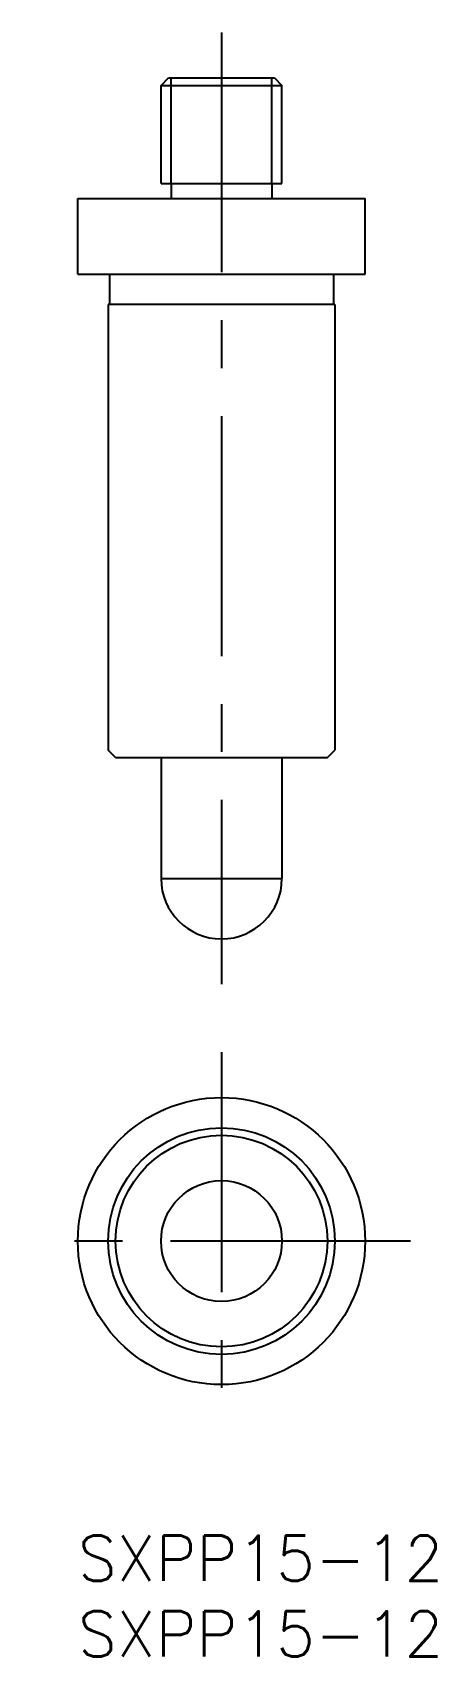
# Model space of a CAD drawing. Extents: x -3 to 24, y -8 to 99.
import ezdxf

# ---------------------------------------------------------------- set-up
doc = ezdxf.new("R2010")
doc.units = 0
doc.header["$LTSCALE"] = 0.5
doc.linetypes.add('CENTER', pattern=[50.8, 31.75, -6.35, 6.35, -6.35])
for name, color, linetype in [('MSM_CENTER', 1, 'CENTER'), ('MSM_CONTINUOUS', 7, 'CONTINUOUS'), ('MSM_NARROW', 5, 'CONTINUOUS'), ('MSM_PART_NUMBER', 7, 'CONTINUOUS')]:
    doc.layers.add(name, color=color, linetype=linetype)
doc.styles.get("Standard").update_dxf_attribs({"font": 'txt.shx', "height": 3, "bigfont": 'bigfont.shx'})

# ---------------------------------------------------------------- blocks, each defined once
blk = doc.blocks.new('*U2')
at = {"layer": 'MSM_PART_NUMBER'}
blk.add_text('SXPP15-12', height=3, dxfattribs=at).set_placement((0, -3))
blk = doc.blocks.new('*U3')
at = {"layer": 'MSM_PART_NUMBER'}
blk.add_text('SXPP15-12', height=3, dxfattribs=at).set_placement((0, -8))

msp = doc.modelspace()

# ---------------------------------------------------------------- linework, layer by layer
at = {"layer": 'MSM_CENTER'}
for p, q in [((9.5, 99.5), (9.5, 36.5)), ((9.5, 32), (9.5, 7)), ((22, 19.5), (-3, 19.5))]:
    msp.add_line(p, q, dxfattribs=at)
at = {"layer": 'MSM_CONTINUOUS'}
for p, q in [((5.5, 96), (6, 96.5)), ((5.5, 89.5), (5.5, 96)), ((5.5, 96), (13.5, 96)), ((6, 96.5), (13, 96.5)), ((13, 96.5), (13.5, 96)), ((13.5, 89.5), (13.5, 96)), ((5.5, 89.5), (13.5, 89.5)), ((6.1765, 89.5), (6.1765, 88.5)), ((12.8235, 89.5), (12.8235, 88.5)), ((0, 88.5), (19, 88.5)), ((0, 83.5), (0, 88.5)), ((19, 83.5), (19, 88.5)), ((0, 83.5), (19, 83.5)), ((2.1, 83.5), (2.1, 81.5)), ((16.9, 83.5), (16.9, 81.5)), ((2, 81.5), (2, 52)), ((17, 81.5), (2, 81.5)), ((17, 81.5), (17, 52)), ((2.5, 51.5), (2, 52)), ((16.5, 51.5), (17, 52)), ((2.5, 51.5), (16.5, 51.5)), ((5.5, 51.5), (5.5, 43.5)), ((13.5, 51.5), (13.5, 43.5)), ((5.5, 43.5), (13.5, 43.5))]:
    msp.add_line(p, q, dxfattribs=at)
for radius in [9.5, 7.5, 7, 4]:
    msp.add_circle((9.5, 19.5), radius, dxfattribs=at)
msp.add_arc((9.5, 43.5), 4, 180, 0, dxfattribs=at)
at = {"layer": 'MSM_NARROW'}
for p, q in [((6.1765, 89.5), (6.1765, 96.5)), ((12.8235, 89.5), (12.8235, 96.5))]:
    msp.add_line(p, q, dxfattribs=at)

# ---------------------------------------------------------------- block references
at = {"layer": 'MSM_CONTINUOUS'}
for name in ['*U2', '*U3']:
    msp.add_blockref(name, (0, 0), dxfattribs=at)

doc.saveas('drawing.dxf')
